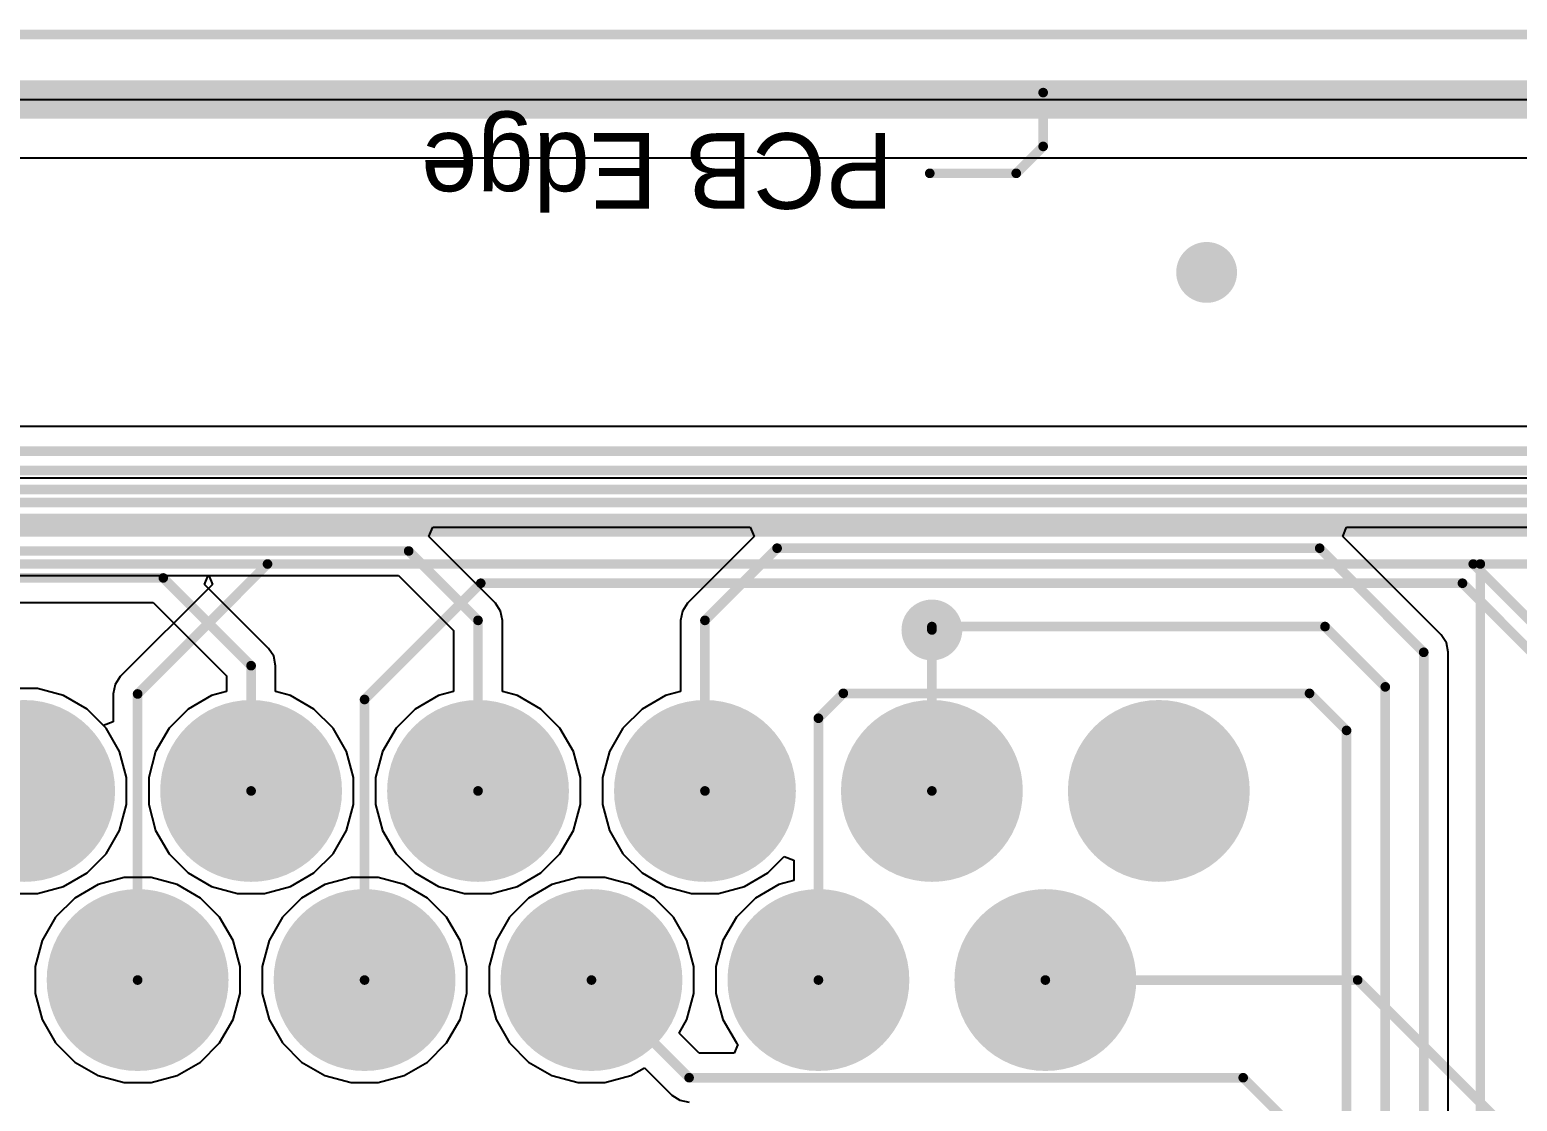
# Model space of a CAD drawing. Header units: millimetres. Extents: x 1 to 134, y -1 to 87.
# Drawn here: x 56.37 to 76.04, y 73.09 to 87.26 of the extents above; entities that cross this region are included whole.
import ezdxf

# ---------------------------------------------------------------- set-up
doc = ezdxf.new("R2010")
doc.units = ezdxf.units.MM
for name, color, linetype in [('BottomLayer', 5, 'Continuous'), ('BottomSolder', 6, 'Continuous'), ('MultiLayer', 9, 'Continuous'), ('PadHoleLayer', 156, 'Continuous'), ('TopLayer', 1, 'Continuous'), ('TopOverlay', 2, 'Continuous'), ('TopSolder', 216, 'Continuous'), ('ViaHoleLayer', 16, 'Continuous')]:
    doc.layers.add(name, color=color, linetype=linetype)

# ---------------------------------------------------------------- blocks, each defined once
blk = doc.blocks.new('6437288_3_4')
at = {"layer": 'BottomLayer'}
h = blk.add_hatch(color=5, dxfattribs=at)
edge = h.paths.add_edge_path()
edge.add_arc((-26.75, 1.75), 1.1, 0, 360)
h = blk.add_hatch(color=5, dxfattribs=at)
edge = h.paths.add_edge_path()
edge.add_arc((-23.75, 1.75), 1.1, 0, 360)
h = blk.add_hatch(color=5, dxfattribs=at)
edge = h.paths.add_edge_path()
edge.add_arc((-20.75, 1.75), 1.1, 0, 360)
h = blk.add_hatch(color=5, dxfattribs=at)
edge = h.paths.add_edge_path()
edge.add_arc((-17.75, 1.75), 1.1, 0, 360)
h = blk.add_hatch(color=5, dxfattribs=at)
edge = h.paths.add_edge_path()
edge.add_arc((-14.75, 1.75), 1.1, 0, 360)
h = blk.add_hatch(color=5, dxfattribs=at)
edge = h.paths.add_edge_path()
edge.add_arc((-28.25, -0.75), 1.1, 0, 360)
h = blk.add_hatch(color=5, dxfattribs=at)
edge = h.paths.add_edge_path()
edge.add_arc((-25.25, -0.75), 1.1, 0, 360)
h = blk.add_hatch(color=5, dxfattribs=at)
edge = h.paths.add_edge_path()
edge.add_arc((-22.25, -0.75), 1.1, 0, 360)
h = blk.add_hatch(color=5, dxfattribs=at)
edge = h.paths.add_edge_path()
edge.add_arc((-19.25, -0.75), 1.1, 0, 360)
h = blk.add_hatch(color=5, dxfattribs=at)
edge = h.paths.add_edge_path()
edge.add_arc((-16.25, -0.75), 1.1, 0, 360)
h = blk.add_hatch(color=5, dxfattribs=at)
edge = h.paths.add_edge_path()
edge.add_arc((-13.25, -0.75), 1.1, 0, 360)
at = {"layer": 'BottomSolder'}
h = blk.add_hatch(color=6, dxfattribs=at)
edge = h.paths.add_edge_path()
edge.add_arc((-26.75, 1.75), 1.202, 0, 360)
h = blk.add_hatch(color=6, dxfattribs=at)
edge = h.paths.add_edge_path()
edge.add_arc((-23.75, 1.75), 1.202, 0, 360)
h = blk.add_hatch(color=6, dxfattribs=at)
edge = h.paths.add_edge_path()
edge.add_arc((-20.75, 1.75), 1.202, 0, 360)
h = blk.add_hatch(color=6, dxfattribs=at)
edge = h.paths.add_edge_path()
edge.add_arc((-17.75, 1.75), 1.202, 0, 360)
h = blk.add_hatch(color=6, dxfattribs=at)
edge = h.paths.add_edge_path()
edge.add_arc((-14.75, 1.75), 1.202, 0, 360)
h = blk.add_hatch(color=6, dxfattribs=at)
edge = h.paths.add_edge_path()
edge.add_arc((-28.25, -0.75), 1.202, 0, 360)
h = blk.add_hatch(color=6, dxfattribs=at)
edge = h.paths.add_edge_path()
edge.add_arc((-25.25, -0.75), 1.202, 0, 360)
h = blk.add_hatch(color=6, dxfattribs=at)
edge = h.paths.add_edge_path()
edge.add_arc((-22.25, -0.75), 1.202, 0, 360)
h = blk.add_hatch(color=6, dxfattribs=at)
edge = h.paths.add_edge_path()
edge.add_arc((-19.25, -0.75), 1.202, 0, 360)
h = blk.add_hatch(color=6, dxfattribs=at)
edge = h.paths.add_edge_path()
edge.add_arc((-16.25, -0.75), 1.202, 0, 360)
h = blk.add_hatch(color=6, dxfattribs=at)
edge = h.paths.add_edge_path()
edge.add_arc((-13.25, -0.75), 1.202, 0, 360)
at = {"layer": 'MultiLayer'}
h = blk.add_hatch(color=9, dxfattribs=at)
edge = h.paths.add_edge_path()
edge.add_arc((-26.75, 1.75), 1.1, 0, 360)
h = blk.add_hatch(color=9, dxfattribs=at)
edge = h.paths.add_edge_path()
edge.add_arc((-23.75, 1.75), 1.1, 0, 360)
h = blk.add_hatch(color=9, dxfattribs=at)
edge = h.paths.add_edge_path()
edge.add_arc((-20.75, 1.75), 1.1, 0, 360)
h = blk.add_hatch(color=9, dxfattribs=at)
edge = h.paths.add_edge_path()
edge.add_arc((-17.75, 1.75), 1.1, 0, 360)
h = blk.add_hatch(color=9, dxfattribs=at)
edge = h.paths.add_edge_path()
edge.add_arc((-14.75, 1.75), 1.1, 0, 360)
h = blk.add_hatch(color=9, dxfattribs=at)
edge = h.paths.add_edge_path()
edge.add_arc((-28.25, -0.75), 1.1, 0, 360)
h = blk.add_hatch(color=9, dxfattribs=at)
edge = h.paths.add_edge_path()
edge.add_arc((-25.25, -0.75), 1.1, 0, 360)
h = blk.add_hatch(color=9, dxfattribs=at)
edge = h.paths.add_edge_path()
edge.add_arc((-22.25, -0.75), 1.1, 0, 360)
h = blk.add_hatch(color=9, dxfattribs=at)
edge = h.paths.add_edge_path()
edge.add_arc((-19.25, -0.75), 1.1, 0, 360)
h = blk.add_hatch(color=9, dxfattribs=at)
edge = h.paths.add_edge_path()
edge.add_arc((-16.25, -0.75), 1.1, 0, 360)
h = blk.add_hatch(color=9, dxfattribs=at)
edge = h.paths.add_edge_path()
edge.add_arc((-13.25, -0.75), 1.1, 0, 360)
at = {"layer": 'PadHoleLayer'}
h = blk.add_hatch(color=156, dxfattribs=at)
edge = h.paths.add_edge_path()
edge.add_arc((-26.75, 1.75), 0.65, 0, 360)
h = blk.add_hatch(color=156, dxfattribs=at)
edge = h.paths.add_edge_path()
edge.add_arc((-23.75, 1.75), 0.65, 0, 360)
h = blk.add_hatch(color=156, dxfattribs=at)
edge = h.paths.add_edge_path()
edge.add_arc((-20.75, 1.75), 0.65, 0, 360)
h = blk.add_hatch(color=156, dxfattribs=at)
edge = h.paths.add_edge_path()
edge.add_arc((-17.75, 1.75), 0.65, 0, 360)
h = blk.add_hatch(color=156, dxfattribs=at)
edge = h.paths.add_edge_path()
edge.add_arc((-14.75, 1.75), 0.65, 0, 360)
h = blk.add_hatch(color=156, dxfattribs=at)
edge = h.paths.add_edge_path()
edge.add_arc((-28.25, -0.75), 0.65, 0, 360)
h = blk.add_hatch(color=156, dxfattribs=at)
edge = h.paths.add_edge_path()
edge.add_arc((-25.25, -0.75), 0.65, 0, 360)
h = blk.add_hatch(color=156, dxfattribs=at)
edge = h.paths.add_edge_path()
edge.add_arc((-22.25, -0.75), 0.65, 0, 360)
h = blk.add_hatch(color=156, dxfattribs=at)
edge = h.paths.add_edge_path()
edge.add_arc((-19.25, -0.75), 0.65, 0, 360)
h = blk.add_hatch(color=156, dxfattribs=at)
edge = h.paths.add_edge_path()
edge.add_arc((-16.25, -0.75), 0.65, 0, 360)
h = blk.add_hatch(color=156, dxfattribs=at)
edge = h.paths.add_edge_path()
edge.add_arc((-13.25, -0.75), 0.65, 0, 360)
at = {"layer": 'TopLayer'}
h = blk.add_hatch(color=1, dxfattribs=at)
edge = h.paths.add_edge_path()
edge.add_arc((-26.75, 1.75), 1.1, 0, 360)
h = blk.add_hatch(color=1, dxfattribs=at)
edge = h.paths.add_edge_path()
edge.add_arc((-23.75, 1.75), 1.1, 0, 360)
h = blk.add_hatch(color=1, dxfattribs=at)
edge = h.paths.add_edge_path()
edge.add_arc((-20.75, 1.75), 1.1, 0, 360)
h = blk.add_hatch(color=1, dxfattribs=at)
edge = h.paths.add_edge_path()
edge.add_arc((-17.75, 1.75), 1.1, 0, 360)
h = blk.add_hatch(color=1, dxfattribs=at)
edge = h.paths.add_edge_path()
edge.add_arc((-14.75, 1.75), 1.1, 0, 360)
h = blk.add_hatch(color=1, dxfattribs=at)
edge = h.paths.add_edge_path()
edge.add_arc((-28.25, -0.75), 1.1, 0, 360)
h = blk.add_hatch(color=1, dxfattribs=at)
edge = h.paths.add_edge_path()
edge.add_arc((-25.25, -0.75), 1.1, 0, 360)
h = blk.add_hatch(color=1, dxfattribs=at)
edge = h.paths.add_edge_path()
edge.add_arc((-22.25, -0.75), 1.1, 0, 360)
h = blk.add_hatch(color=1, dxfattribs=at)
edge = h.paths.add_edge_path()
edge.add_arc((-19.25, -0.75), 1.1, 0, 360)
h = blk.add_hatch(color=1, dxfattribs=at)
edge = h.paths.add_edge_path()
edge.add_arc((-16.25, -0.75), 1.1, 0, 360)
h = blk.add_hatch(color=1, dxfattribs=at)
edge = h.paths.add_edge_path()
edge.add_arc((-13.25, -0.75), 1.1, 0, 360)
at = {"layer": 'TopSolder'}
h = blk.add_hatch(color=216, dxfattribs=at)
edge = h.paths.add_edge_path()
edge.add_arc((-26.75, 1.75), 1.202, 0, 360)
h = blk.add_hatch(color=216, dxfattribs=at)
edge = h.paths.add_edge_path()
edge.add_arc((-23.75, 1.75), 1.202, 0, 360)
h = blk.add_hatch(color=216, dxfattribs=at)
edge = h.paths.add_edge_path()
edge.add_arc((-20.75, 1.75), 1.202, 0, 360)
h = blk.add_hatch(color=216, dxfattribs=at)
edge = h.paths.add_edge_path()
edge.add_arc((-17.75, 1.75), 1.202, 0, 360)
h = blk.add_hatch(color=216, dxfattribs=at)
edge = h.paths.add_edge_path()
edge.add_arc((-14.75, 1.75), 1.202, 0, 360)
h = blk.add_hatch(color=216, dxfattribs=at)
edge = h.paths.add_edge_path()
edge.add_arc((-28.25, -0.75), 1.202, 0, 360)
h = blk.add_hatch(color=216, dxfattribs=at)
edge = h.paths.add_edge_path()
edge.add_arc((-25.25, -0.75), 1.202, 0, 360)
h = blk.add_hatch(color=216, dxfattribs=at)
edge = h.paths.add_edge_path()
edge.add_arc((-22.25, -0.75), 1.202, 0, 360)
h = blk.add_hatch(color=216, dxfattribs=at)
edge = h.paths.add_edge_path()
edge.add_arc((-19.25, -0.75), 1.202, 0, 360)
h = blk.add_hatch(color=216, dxfattribs=at)
edge = h.paths.add_edge_path()
edge.add_arc((-16.25, -0.75), 1.202, 0, 360)
h = blk.add_hatch(color=216, dxfattribs=at)
edge = h.paths.add_edge_path()
edge.add_arc((-13.25, -0.75), 1.202, 0, 360)
at = {"layer": 'TopOverlay', "const_width": 0.127}
for points in [[(-32.5, 9.75), (-32.5, -3.75)], [(-32.5, -3.75), (-39, -3.75)], [(32.5, -3.75), (-32.5, -3.75)], [(-26.365, -8.915), (-26.721, -9.271)], [(-25.222, -8.915), (-26.365, -8.915)], [(-26.721, -9.271), (-26.721, -9.982)], [(35.5, -10.75), (-35.5, -10.75)]]:
    blk.add_lwpolyline(points, dxfattribs=at)
at = {"layer": 'TopOverlay', "const_width": 0.0635}
for points in [[(-32.532, -3.75, 1), (-32.468, -3.75, 1)], [(-32.532, -3.75, 1), (-32.468, -3.75, 1)], [(-32.532, -3.75, 1), (-32.468, -3.75, 1)], [(-26.397, -8.915, 1), (-26.333, -8.915, 1)], [(-26.397, -8.915, 1), (-26.333, -8.915, 1)], [(-25.254, -8.915, 1), (-25.19, -8.915, 1)], [(-26.753, -9.271, 1), (-26.689, -9.271, 1)], [(-26.753, -9.271, 1), (-26.689, -9.271, 1)], [(-26.753, -9.982, 1), (-26.689, -9.982, 1)]]:
    blk.add_lwpolyline(points, format="xyb", close=True, dxfattribs=at)
at = {"layer": 'TopOverlay'}
blk.add_text('PCB Edge', height=1, dxfattribs=at).set_placement((-24.74, -9.446))

msp = doc.modelspace()

# ---------------------------------------------------------------- hatches: boundary and pattern name
at = {"layer": 'BottomLayer'}
h = msp.add_hatch(color=5, dxfattribs=at)
edge = h.paths.add_edge_path()
edge.add_arc((71.933, 84.049), 0.3, 0, 360)
h = msp.add_hatch(color=5, dxfattribs=at)
edge = h.paths.add_edge_path()
edge.add_arc((68.301, 79.322), 0.3, 0, 360)
at = {"layer": 'BottomSolder'}
h = msp.add_hatch(color=6, dxfattribs=at)
edge = h.paths.add_edge_path()
edge.add_arc((71.933, 84.049), 0.402, 0, 360)
h = msp.add_hatch(color=6, dxfattribs=at)
edge = h.paths.add_edge_path()
edge.add_arc((68.301, 79.322), 0.402, 0, 360)
at = {"layer": 'TopLayer'}
h = msp.add_hatch(color=1, dxfattribs=at)
edge = h.paths.add_edge_path()
edge.add_arc((71.933, 84.049), 0.3, 0, 360)
h = msp.add_hatch(color=1, dxfattribs=at)
edge = h.paths.add_edge_path()
edge.add_arc((68.301, 79.322), 0.3, 0, 360)
at = {"layer": 'TopSolder'}
h = msp.add_hatch(color=216, dxfattribs=at)
edge = h.paths.add_edge_path()
edge.add_arc((71.933, 84.049), 0.402, 0, 360)
h = msp.add_hatch(color=216, dxfattribs=at)
edge = h.paths.add_edge_path()
edge.add_arc((68.301, 79.322), 0.402, 0, 360)
at = {"layer": 'ViaHoleLayer'}
h = msp.add_hatch(color=16, dxfattribs=at)
edge = h.paths.add_edge_path()
edge.add_arc((71.933, 84.049), 0.15, 0, 360)
h = msp.add_hatch(color=16, dxfattribs=at)
edge = h.paths.add_edge_path()
edge.add_arc((68.301, 79.322), 0.15, 0, 360)

# ---------------------------------------------------------------- linework, layer by layer
at = {"layer": 'BottomLayer'}
for p, q in [((40.838, 85.566), (77.764, 85.566)), ((77.424, 82.01), (41.177, 82.01)), ((42.351, 80.042), (58.743, 80.042)), ((58.743, 80.042), (58.792, 79.925)), ((58.792, 79.925), (57.572, 78.705)), ((57.572, 78.705), (57.502, 78.6)), ((56.479, 78.548), (56.123, 78.548)), ((56.823, 78.455), (56.479, 78.548)), ((57.502, 78.6), (57.477, 78.476)), ((57.477, 78.476), (57.477, 78.108)), ((57.132, 78.277), (56.823, 78.455)), ((57.35, 78.059), (57.132, 78.277)), ((57.477, 78.108), (57.35, 78.059))]:
    msp.add_line(p, q, dxfattribs=at)
for points, const_width in [([(21.133, 86.335), (81.534, 86.335)], 0.508), ([(29.693, 81.686), (85.446, 81.686)], 0.127), ([(38.151, 81.432), (85.21, 81.432)], 0.127), ([(39.802, 81.178), (85.105, 81.178)], 0.127), ([(42.075, 80.709), (77.992, 80.709)], 0.305), ([(57.801, 78.476), (59.518, 80.194)], 0.127), ([(59.518, 80.194), (75.458, 80.194)], 0.127), ([(75.458, 80.194), (78.283, 77.368)], 0.127), ([(60.801, 78.403), (62.337, 79.94)], 0.127), ([(62.337, 79.94), (75.315, 79.94)], 0.127), ([(75.315, 79.94), (77.419, 77.835)], 0.127), ([(68.301, 77.194), (68.301, 79.322)], 0.127), ([(57.801, 74.694), (57.801, 78.476)], 0.127), ([(60.801, 74.694), (60.801, 78.403)], 0.127), ([(69.801, 74.694), (73.93, 74.694)], 0.127), ([(73.93, 74.694), (76.86, 71.763)], 0.127)]:
    msp.add_lwpolyline(points, dxfattribs=dict(at, const_width=const_width))
at = {"layer": 'BottomLayer', "const_width": 0.0635}
for points in [[(59.486, 80.194, 1), (59.55, 80.194, 1)], [(59.486, 80.194, 1), (59.55, 80.194, 1)], [(75.426, 80.194, 1), (75.489, 80.194, 1)], [(75.426, 80.194, 1), (75.489, 80.194, 1)], [(62.306, 79.94, 1), (62.369, 79.94, 1)], [(62.306, 79.94, 1), (62.369, 79.94, 1)], [(75.283, 79.94, 1), (75.347, 79.94, 1)], [(75.283, 79.94, 1), (75.347, 79.94, 1)], [(68.269, 79.322, 1), (68.333, 79.322, 1)], [(57.769, 78.476, 1), (57.833, 78.476, 1)], [(57.769, 78.476, 1), (57.833, 78.476, 1)], [(60.769, 78.403, 1), (60.833, 78.403, 1)], [(60.769, 78.403, 1), (60.833, 78.403, 1)], [(68.269, 77.194, 1), (68.333, 77.194, 1)], [(57.769, 74.694, 1), (57.833, 74.694, 1)], [(60.769, 74.694, 1), (60.833, 74.694, 1)], [(69.769, 74.694, 1), (69.833, 74.694, 1)], [(73.898, 74.694, 1), (73.961, 74.694, 1)], [(73.898, 74.694, 1), (73.961, 74.694, 1)]]:
    msp.add_lwpolyline(points, format="xyb", close=True, dxfattribs=at)
at = {"layer": 'TopLayer'}
for p, q in [((1.041, 86.335), (134.01, 86.335)), ((85.17, 81.331), (36.347, 81.331)), ((61.651, 80.556), (61.704, 80.683)), ((61.704, 80.683), (65.898, 80.683)), ((65.898, 80.683), (65.951, 80.556)), ((73.732, 80.556), (73.784, 80.683)), ((73.784, 80.683), (85.142, 80.683)), ((62.53, 79.678), (61.651, 80.556)), ((65.951, 80.556), (65.072, 79.678)), ((75.032, 79.256), (73.732, 80.556)), ((58.684, 79.925), (58.732, 80.042)), ((58.732, 80.042), (61.25, 80.042)), ((61.25, 80.042), (61.977, 79.315)), ((59.53, 79.079), (58.684, 79.925)), ((40.548, 79.686), (58.007, 79.686)), ((58.007, 79.686), (58.977, 78.716)), ((62.6, 79.572), (62.53, 79.678)), ((65.072, 79.678), (65.002, 79.572)), ((62.625, 79.449), (62.6, 79.572)), ((62.625, 78.509), (62.625, 79.449)), ((65.002, 79.572), (64.977, 79.449)), ((64.977, 79.449), (64.977, 78.509)), ((61.977, 79.315), (61.977, 78.509)), ((75.102, 79.151), (75.032, 79.256)), ((59.6, 78.974), (59.53, 79.079)), ((75.127, 79.027), (75.102, 79.151)), ((59.625, 78.85), (59.6, 78.974)), ((75.127, 63.632), (75.127, 79.027)), ((58.977, 78.716), (58.977, 78.509)), ((59.625, 78.509), (59.625, 78.85)), ((56.479, 78.548), (56.123, 78.548)), ((56.823, 78.455), (56.479, 78.548)), ((58.977, 78.509), (58.778, 78.455)), ((59.823, 78.455), (59.625, 78.509)), ((61.977, 78.509), (61.778, 78.455)), ((62.823, 78.455), (62.625, 78.509)), ((64.977, 78.509), (64.778, 78.455)), ((57.132, 78.277), (56.823, 78.455)), ((57.384, 78.025), (57.132, 78.277)), ((58.469, 78.277), (58.217, 78.025)), ((58.778, 78.455), (58.469, 78.277)), ((60.132, 78.277), (59.823, 78.455)), ((60.384, 78.025), (60.132, 78.277)), ((61.469, 78.277), (61.217, 78.025)), ((61.778, 78.455), (61.469, 78.277)), ((63.132, 78.277), (62.823, 78.455)), ((63.384, 78.025), (63.132, 78.277)), ((64.469, 78.277), (64.217, 78.025)), ((64.778, 78.455), (64.469, 78.277)), ((57.563, 77.716), (57.384, 78.025)), ((58.217, 78.025), (58.039, 77.716)), ((60.563, 77.716), (60.384, 78.025)), ((61.217, 78.025), (61.039, 77.716)), ((63.563, 77.716), (63.384, 78.025)), ((64.217, 78.025), (64.039, 77.716)), ((57.655, 77.372), (57.563, 77.716)), ((58.039, 77.716), (57.947, 77.372)), ((60.655, 77.372), (60.563, 77.716)), ((61.039, 77.716), (60.947, 77.372)), ((63.655, 77.372), (63.563, 77.716)), ((64.039, 77.716), (63.947, 77.372)), ((57.655, 77.015), (57.655, 77.372)), ((57.947, 77.372), (57.947, 77.015)), ((60.655, 77.015), (60.655, 77.372)), ((60.947, 77.372), (60.947, 77.015)), ((63.655, 77.015), (63.655, 77.372)), ((63.947, 77.372), (63.947, 77.015)), ((57.563, 76.671), (57.655, 77.015)), ((57.947, 77.015), (58.039, 76.671)), ((60.563, 76.671), (60.655, 77.015)), ((60.947, 77.015), (61.039, 76.671)), ((63.563, 76.671), (63.655, 77.015)), ((63.947, 77.015), (64.039, 76.671)), ((57.384, 76.362), (57.563, 76.671)), ((58.039, 76.671), (58.217, 76.362)), ((60.384, 76.362), (60.563, 76.671)), ((61.039, 76.671), (61.217, 76.362)), ((63.384, 76.362), (63.563, 76.671)), ((64.039, 76.671), (64.217, 76.362)), ((57.132, 76.11), (57.384, 76.362)), ((58.217, 76.362), (58.469, 76.11)), ((60.132, 76.11), (60.384, 76.362)), ((61.217, 76.362), (61.469, 76.11)), ((63.132, 76.11), (63.384, 76.362)), ((64.217, 76.362), (64.469, 76.11)), ((66.132, 76.11), (66.35, 76.328)), ((66.35, 76.328), (66.477, 76.28)), ((56.823, 75.932), (57.132, 76.11)), ((58.469, 76.11), (58.778, 75.932)), ((59.823, 75.932), (60.132, 76.11)), ((61.469, 76.11), (61.778, 75.932)), ((62.823, 75.932), (63.132, 76.11)), ((64.469, 76.11), (64.778, 75.932)), ((65.823, 75.932), (66.132, 76.11)), ((66.477, 76.28), (66.477, 76.009)), ((56.479, 75.84), (56.823, 75.932)), ((57.278, 75.955), (56.969, 75.777)), ((57.623, 76.048), (57.278, 75.955)), ((57.979, 76.048), (57.623, 76.048)), ((58.323, 75.955), (57.979, 76.048)), ((58.632, 75.777), (58.323, 75.955)), ((58.778, 75.932), (59.123, 75.84)), ((59.479, 75.84), (59.823, 75.932)), ((60.278, 75.955), (59.969, 75.777)), ((60.623, 76.048), (60.278, 75.955)), ((60.979, 76.048), (60.623, 76.048)), ((61.323, 75.955), (60.979, 76.048)), ((61.632, 75.777), (61.323, 75.955)), ((61.778, 75.932), (62.123, 75.84)), ((62.479, 75.84), (62.823, 75.932)), ((63.278, 75.955), (62.969, 75.777)), ((63.623, 76.048), (63.278, 75.955)), ((63.979, 76.048), (63.623, 76.048)), ((64.323, 75.955), (63.979, 76.048)), ((64.632, 75.777), (64.323, 75.955)), ((64.778, 75.932), (65.123, 75.84)), ((65.479, 75.84), (65.823, 75.932)), ((66.278, 75.955), (65.969, 75.777)), ((66.477, 76.009), (66.278, 75.955)), ((56.123, 75.84), (56.479, 75.84)), ((56.969, 75.777), (56.717, 75.525)), ((58.884, 75.525), (58.632, 75.777)), ((59.123, 75.84), (59.479, 75.84)), ((59.969, 75.777), (59.717, 75.525)), ((61.884, 75.525), (61.632, 75.777)), ((62.123, 75.84), (62.479, 75.84)), ((62.969, 75.777), (62.717, 75.525)), ((64.884, 75.525), (64.632, 75.777)), ((65.123, 75.84), (65.479, 75.84)), ((65.969, 75.777), (65.717, 75.525)), ((56.717, 75.525), (56.539, 75.216)), ((59.063, 75.216), (58.884, 75.525)), ((59.717, 75.525), (59.539, 75.216)), ((62.063, 75.216), (61.884, 75.525)), ((62.717, 75.525), (62.539, 75.216)), ((65.063, 75.216), (64.884, 75.525)), ((65.717, 75.525), (65.539, 75.216)), ((56.539, 75.216), (56.447, 74.872)), ((59.155, 74.872), (59.063, 75.216)), ((59.539, 75.216), (59.447, 74.872)), ((62.155, 74.872), (62.063, 75.216)), ((62.539, 75.216), (62.447, 74.872)), ((65.155, 74.872), (65.063, 75.216)), ((65.539, 75.216), (65.447, 74.872)), ((56.447, 74.872), (56.447, 74.515)), ((59.155, 74.515), (59.155, 74.872)), ((59.447, 74.872), (59.447, 74.515)), ((62.155, 74.515), (62.155, 74.872)), ((62.447, 74.872), (62.447, 74.515)), ((65.155, 74.515), (65.155, 74.872)), ((65.447, 74.872), (65.447, 74.515)), ((56.447, 74.515), (56.539, 74.171)), ((59.063, 74.171), (59.155, 74.515)), ((59.447, 74.515), (59.539, 74.171)), ((62.063, 74.171), (62.155, 74.515)), ((62.447, 74.515), (62.539, 74.171)), ((65.063, 74.171), (65.155, 74.515)), ((65.447, 74.515), (65.539, 74.171)), ((56.539, 74.171), (56.717, 73.862)), ((58.884, 73.862), (59.063, 74.171)), ((59.539, 74.171), (59.717, 73.862)), ((61.884, 73.862), (62.063, 74.171)), ((62.539, 74.171), (62.717, 73.862)), ((64.96, 73.993), (65.063, 74.171)), ((65.539, 74.171), (65.717, 73.862)), ((65.225, 73.727), (64.96, 73.993)), ((56.717, 73.862), (56.969, 73.61)), ((58.632, 73.61), (58.884, 73.862)), ((59.717, 73.862), (59.969, 73.61)), ((61.632, 73.61), (61.884, 73.862)), ((62.717, 73.862), (62.969, 73.61)), ((65.735, 73.844), (65.687, 73.727)), ((65.717, 73.862), (65.735, 73.844)), ((56.969, 73.61), (57.278, 73.432)), ((58.323, 73.432), (58.632, 73.61)), ((59.969, 73.61), (60.278, 73.432)), ((61.323, 73.432), (61.632, 73.61)), ((62.969, 73.61), (63.278, 73.432)), ((65.687, 73.727), (65.225, 73.727)), ((57.278, 73.432), (57.623, 73.34)), ((57.979, 73.34), (58.323, 73.432)), ((60.278, 73.432), (60.623, 73.34)), ((60.979, 73.34), (61.323, 73.432)), ((63.278, 73.432), (63.623, 73.34)), ((63.979, 73.34), (64.323, 73.432)), ((64.323, 73.432), (64.502, 73.535)), ((64.502, 73.535), (64.862, 73.174)), ((57.623, 73.34), (57.979, 73.34)), ((60.623, 73.34), (60.979, 73.34)), ((63.623, 73.34), (63.979, 73.34)), ((64.862, 73.174), (64.967, 73.104)), ((64.967, 73.104), (65.091, 73.079))]:
    msp.add_line(p, q, dxfattribs=at)
at = {"layer": 'TopLayer', "const_width": 0.127}
for points in [[(35.887, 81.007), (85.276, 81.007)], [(13.081, 80.366), (61.384, 80.366)], [(61.384, 80.366), (62.301, 79.449)], [(65.301, 79.449), (66.255, 80.403)], [(66.255, 80.403), (73.428, 80.403)], [(73.428, 80.403), (74.803, 79.027)], [(13.444, 80.01), (58.141, 80.01)], [(58.141, 80.01), (59.301, 78.85)], [(62.301, 77.194), (62.301, 79.449)], [(65.301, 77.194), (65.301, 79.449)], [(68.301, 79.322), (68.301, 79.367)], [(68.301, 79.367), (73.498, 79.367)], [(73.498, 79.367), (74.295, 78.57)], [(74.803, 63.632), (74.803, 79.027)], [(59.301, 77.194), (59.301, 78.85)], [(66.801, 78.155), (67.13, 78.484)], [(67.13, 78.484), (73.293, 78.484)], [(73.293, 78.484), (73.783, 77.994)], [(74.295, 63.847), (74.295, 78.57)], [(66.801, 74.694), (66.801, 78.155)], [(73.783, 64.152), (73.783, 77.994)], [(63.801, 74.694), (65.091, 73.403)], [(65.091, 73.403), (72.417, 73.403)], [(72.417, 73.403), (73.275, 72.544)]]:
    msp.add_lwpolyline(points, dxfattribs=at)
at = {"layer": 'TopLayer', "const_width": 0.0635}
for points in [[(61.352, 80.366, 1), (61.416, 80.366, 1)], [(61.352, 80.366, 1), (61.416, 80.366, 1)], [(66.223, 80.403, 1), (66.287, 80.403, 1)], [(66.223, 80.403, 1), (66.287, 80.403, 1)], [(73.396, 80.403, 1), (73.459, 80.403, 1)], [(73.396, 80.403, 1), (73.459, 80.403, 1)], [(58.109, 80.01, 1), (58.172, 80.01, 1)], [(58.109, 80.01, 1), (58.172, 80.01, 1)], [(62.269, 79.449, 1), (62.333, 79.449, 1)], [(62.269, 79.449, 1), (62.333, 79.449, 1)], [(65.269, 79.449, 1), (65.333, 79.449, 1)], [(65.269, 79.449, 1), (65.333, 79.449, 1)], [(68.269, 79.367, 1), (68.333, 79.367, 1)], [(68.269, 79.367, 1), (68.333, 79.367, 1)], [(68.269, 79.322, 1), (68.333, 79.322, 1)], [(73.466, 79.367, 1), (73.53, 79.367, 1)], [(73.466, 79.367, 1), (73.53, 79.367, 1)], [(74.771, 79.027, 1), (74.835, 79.027, 1)], [(74.771, 79.027, 1), (74.835, 79.027, 1)], [(59.269, 78.85, 1), (59.333, 78.85, 1)], [(59.269, 78.85, 1), (59.333, 78.85, 1)], [(67.098, 78.484, 1), (67.162, 78.484, 1)], [(67.098, 78.484, 1), (67.162, 78.484, 1)], [(73.261, 78.484, 1), (73.325, 78.484, 1)], [(73.261, 78.484, 1), (73.325, 78.484, 1)], [(74.263, 78.57, 1), (74.327, 78.57, 1)], [(74.263, 78.57, 1), (74.327, 78.57, 1)], [(66.769, 78.155, 1), (66.833, 78.155, 1)], [(66.769, 78.155, 1), (66.833, 78.155, 1)], [(73.751, 77.994, 1), (73.815, 77.994, 1)], [(73.751, 77.994, 1), (73.815, 77.994, 1)], [(59.269, 77.194, 1), (59.333, 77.194, 1)], [(62.269, 77.194, 1), (62.333, 77.194, 1)], [(65.269, 77.194, 1), (65.333, 77.194, 1)], [(63.769, 74.694, 1), (63.833, 74.694, 1)], [(66.769, 74.694, 1), (66.833, 74.694, 1)], [(65.06, 73.403, 1), (65.123, 73.403, 1)], [(65.06, 73.403, 1), (65.123, 73.403, 1)], [(72.385, 73.403, 1), (72.448, 73.403, 1)], [(72.385, 73.403, 1), (72.448, 73.403, 1)]]:
    msp.add_lwpolyline(points, format="xyb", close=True, dxfattribs=at)

# ---------------------------------------------------------------- block references
at = {"rotation": 180}
msp.add_blockref('6437288_3_4', (43.051, 76.444), dxfattribs=at)

doc.saveas('drawing.dxf')
